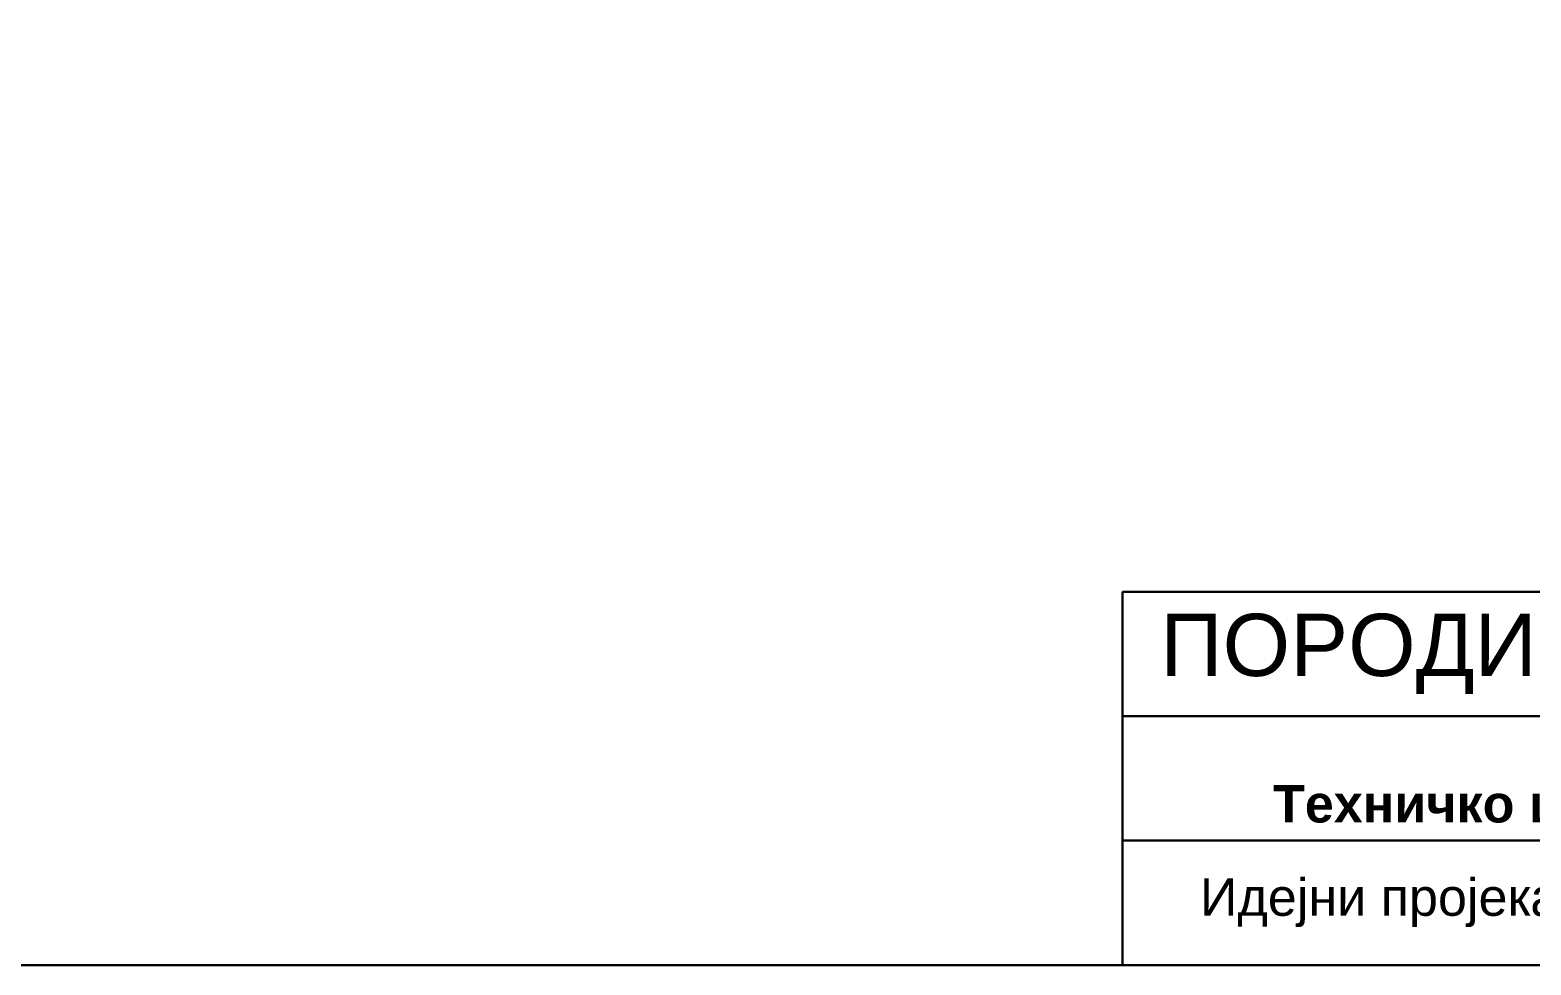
# Model space of a CAD drawing. Header units: millimetres. Extents: x -340 to 3490, y -738 to 2092.
# Drawn here: x 612 to 1818, y -738 to 13 of the extents above; entities that cross this region are included whole.
import ezdxf

# ---------------------------------------------------------------- set-up
doc = ezdxf.new("R2010")
doc.units = ezdxf.units.MM
doc.layers.add('Sastavnica', color=250, linetype='Continuous', lineweight=30)
doc.layers.add('Sastavnica @ 1', color=250, linetype='Continuous', lineweight=30)
doc.styles.add('teskt_stil', font='arial_2.ttf', dxfattribs={"height": 33})

# ---------------------------------------------------------------- blocks, each defined once
blk = doc.blocks.new('bdrthb')
at = {"layer": 'Sastavnica'}
blk.add_lwpolyline([(3948.66, 758.64), (4331.66, 758.64), (4331.66, 1041.64), (3948.66, 1041.64)], close=True, dxfattribs=at)
for points in [[(4131.66, 758.64), (4131.66, 788.64)], [(4131.66, 788.64), (4331.66, 788.64)], [(4131.66, 758.64), (4331.66, 758.64), (4331.66, 788.64)], [(4331.66, 778.64), (4131.66, 778.64)], [(4331.66, 768.64), (4131.66, 768.64)]]:
    blk.add_lwpolyline(points, dxfattribs=at)
at = {"layer": 'Sastavnica @ 1', "attachment_point": 5, "style": 'teskt_stil'}
for s, gutter_width, insert, char_height in [('{\\fArial|b0|i0|c204|p34;ПОРОДИЧНА СТАМБЕНА ЗГРАДА}', 100, (4191.66, 783.64), 5), ('{\\fArial|b0|i0|c204|p34;НАСТАВНИ ПРЕДМЕТ\\P\\fArial|b1|i0|c204|p34;Техничко цртање са компјутерском графиком}', 15, (4191.66, 773.64), 3), ('{\\fArial|b0|i0|c204|p34;Идејни пројекат породичне стамбене зграде П + 1 + Пк}', 15, (4191.66, 763.64), 3)]:
    blk.add_mtext_dynamic_manual_height_columns(s, width=120, gutter_width=gutter_width, heights=[0], dxfattribs=dict(at, insert=insert, char_height=char_height))

msp = doc.modelspace()

# ---------------------------------------------------------------- block references
at = {"layer": 'Sastavnica', "xscale": 10, "yscale": 10, "zscale": 10}
msp.add_blockref('bdrthb', (-39826.5, -8324.3), dxfattribs=at)

doc.saveas('drawing.dxf')
